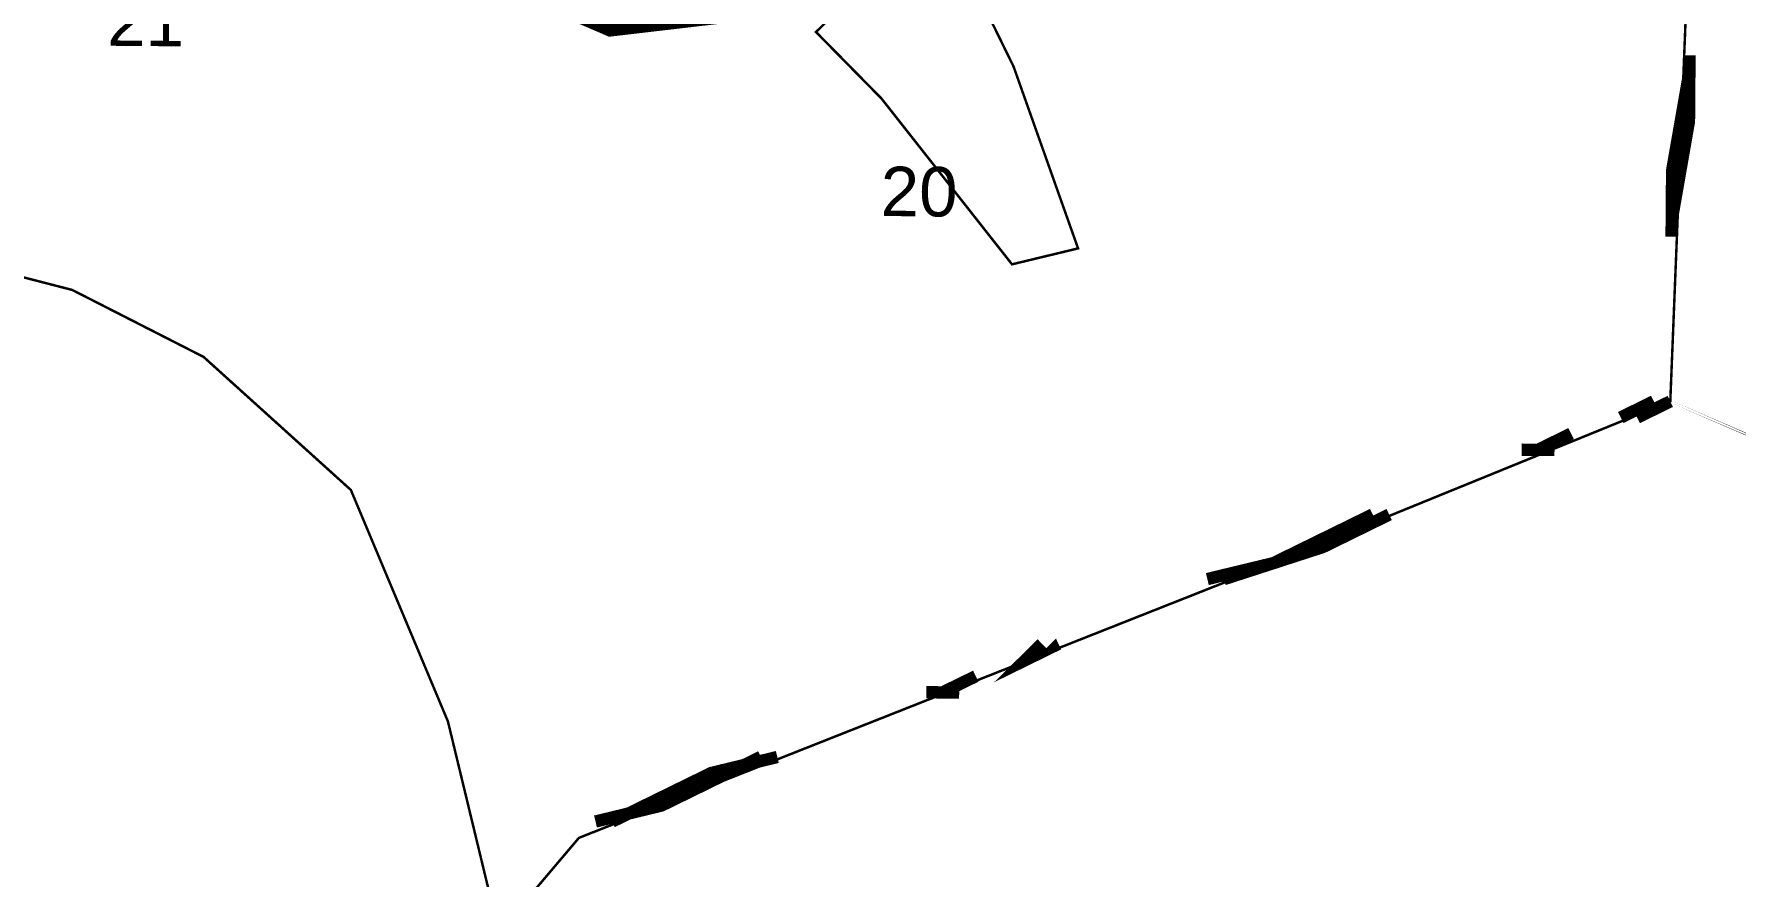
# Model space of a CAD drawing. Header units: metres. Extents: x 317370 to 326712, y 1824935 to 1838812.
# Drawn here: x 325935.9 to 326352.1, y 1830131 to 1830337.2 of the extents above; entities that cross this region are included whole.
import ezdxf

# ---------------------------------------------------------------- set-up
doc = ezdxf.new("R2010")
doc.units = ezdxf.units.M
doc.header["$MEASUREMENT"] = 0
for name, color, linetype in [('CRZ LINE FOR RIVER OR CREEK', 84, 'Continuous'), ('SURVEY NO.', 7, 'Continuous'), ('SURVEY PLOT BOUNDARY', 35, 'Continuous'), ('VILLAGE BOUNDARY', 212, 'Continuous')]:
    doc.layers.add(name, color=color, linetype=linetype)
doc.styles.add('PDF Arial', font='arial.ttf')

# ---------------------------------------------------------------- blocks, each defined once
blk = doc.blocks.new('81')
at = {"layer": 'CRZ LINE FOR RIVER OR CREEK', "ltscale": 0.1, "const_width": 3.02, "flags": 128}
blk.add_lwpolyline([(326374.07, 1830464.87), (326349.88, 1830475.03), (326307.68, 1830492.47), (326268.69, 1830499.67), (326231.16, 1830500.16), (326189.28, 1830507.64), (326158.53, 1830511.09), (326134.52, 1830513.01), (326132.42, 1830502.95), (326137.65, 1830484.17), (326150.12, 1830446.37), (326155.78, 1830397.95), (326139.37, 1830361.79), (326108.98, 1830341.87), (326076.71, 1830338.09), (326038.54, 1830354.52), (325996.55, 1830394.12), (325937.03, 1830418.91), (325884.07, 1830446.45)], dxfattribs=at)
at = {"layer": 'SURVEY PLOT BOUNDARY', "lineweight": 18, "const_width": 0.605}
for points in [[(326048.76, 1830116.57), (326069.11, 1830140.6), (326238.94, 1830207.8), (326335.99, 1830247.36), (326346.02, 1830497.24), (326350.46, 1830549.62), (326487.16, 1830504.19), (326551.69, 1830507.72), (326584.25, 1830548.51), (326551.69, 1830507.72), (326487.16, 1830504.19), (326350.46, 1830549.62), (326346.59, 1830569.8), (326346.75, 1830589.96), (326366.94, 1830593.83), (326584.77, 1830614.53), (326366.94, 1830593.83), (326346.75, 1830589.96), (326346.59, 1830569.8), (326322.38, 1830565.96), (325719.13, 1830744.07), (325074.11, 1830737.05)], [(326346.02, 1830497.24), (326335.99, 1830247.36), (326238.94, 1830207.8), (326069.11, 1830140.6), (326048.76, 1830116.57)], [(326048.79, 1830120.6), (326037.08, 1830169.08), (326013.34, 1830225.7), (325977.32, 1830258.24), (325945.2, 1830274.62), (325929.11, 1830278.78)], [(326127.09, 1830337.7), (326143.09, 1830321.44), (326175.02, 1830280.88), (326191.17, 1830284.78), (326175.4, 1830329.25), (326159.53, 1830361.63)], [(325669.59, 1830083.27), (325722.43, 1830139.3), (325726.52, 1830147.33), (325750.87, 1830167.3), (325811.99, 1830251.48), (325824.21, 1830267.51), (325840.43, 1830279.48), (325888.77, 1830275.07), (325912.99, 1830278.91), (325929.11, 1830278.78), (325945.2, 1830274.62), (325977.32, 1830258.24), (326013.34, 1830225.7), (326037.08, 1830169.08), (326048.79, 1830120.6)]]:
    blk.add_lwpolyline(points, dxfattribs=at)
for points in [[(326127.09, 1830337.7), (326147.4, 1830357.69), (326159.53, 1830361.63), (326175.4, 1830329.25), (326191.17, 1830284.78), (326175.02, 1830280.88), (326143.09, 1830321.44)], [(326335.99, 1830247.36), (326440.44, 1830202.19), (326581.34, 1830178.63), (326440.44, 1830202.19)]]:
    blk.add_lwpolyline(points, close=True, dxfattribs=at)
at = {"layer": 'VILLAGE BOUNDARY', "lineweight": 50, "const_width": 3.02}
for points in [[(326340.69, 1830331.98), (326340.56, 1830315.86), (326336.34, 1830291.7)], [(326336.31, 1830287.67), (326336.44, 1830303.8), (326340.66, 1830327.95)], [(326323.87, 1830243.42), (326331.96, 1830247.39)], [(326335.99, 1830247.36), (326327.9, 1830243.39)], [(326311.74, 1830239.48), (326303.65, 1830235.52)], [(326299.62, 1830235.55), (326307.68, 1830235.48)], [(326222.78, 1830203.9), (326238.94, 1830207.8), (326263.22, 1830219.71)], [(326267.25, 1830219.68), (326251.06, 1830211.74), (326238.94, 1830207.8), (326226.81, 1830203.87)], [(326186.38, 1830188.06), (326178.29, 1830184.09), (326182.35, 1830188.09)], [(326166.16, 1830180.15), (326158.07, 1830176.19)], [(326154.04, 1830176.22), (326162.1, 1830176.15)], [(326073.17, 1830144.6), (326089.32, 1830148.51), (326113.6, 1830160.41)], [(326117.63, 1830160.38), (326101.48, 1830156.47), (326077.2, 1830144.57)]]:
    blk.add_lwpolyline(points, dxfattribs=at)
at = {"layer": 'SURVEY NO.', "char_height": 12.094, "attachment_point": 7, "rotation": 359.5492, "style": 'PDF Arial'}
for s, insert in [('21', (325953.73, 1830334.34)), ('20', (326142.86, 1830292.53))]:
    blk.add_mtext(s, dxfattribs=dict(at, insert=insert))

msp = doc.modelspace()

# ---------------------------------------------------------------- block references
msp.add_blockref('81', (0, 0))

doc.saveas('drawing.dxf')
